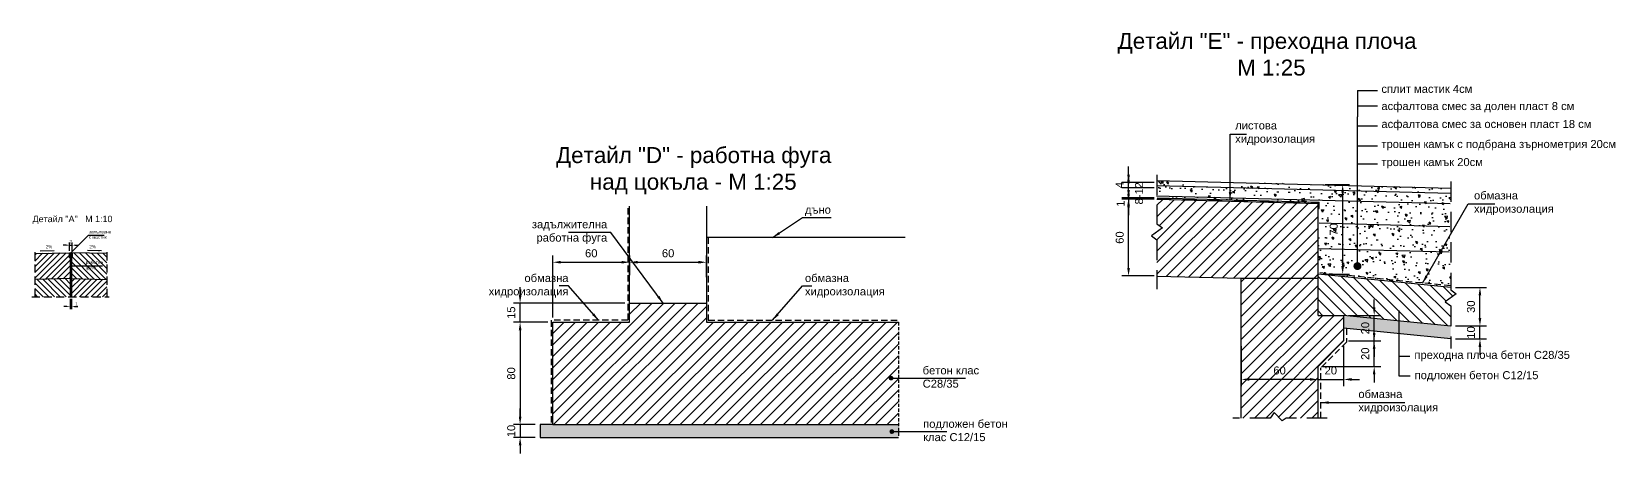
# Model space of a CAD drawing. Header units: centimetres. Extents: x 8495135 to 959133560, y 4530079 to 463453963.
# Drawn here: x 958974515 to 958975752, y 463409897 to 463410227 of the extents above; entities that cross this region are included whole.
import ezdxf

# ---------------------------------------------------------------- set-up
doc = ezdxf.new("R2010")
doc.units = ezdxf.units.CM
doc.header["$LTSCALE"] = 0.1
for name, pattern in [('DASHED', [0.75, 0.5, -0.25]), ('HIDDEN', [9.525, 6.35, -3.175]), ('LK_HIDDEN', [7.5, 5, -2.5])]:
    doc.linetypes.add(name, pattern=pattern)
for name, color, linetype in [('br_dimension', 1, 'Continuous'), ('br_hatch', 9, 'Continuous'), ('br_hatch_dark', 8, 'Continuous'), ('br_section_green', 3, 'Continuous'), ('br_view_yellow', 2, 'Continuous')]:
    doc.layers.add(name, color=color, linetype=linetype)
doc.layers.add('br_text', color=2, linetype='Continuous', lineweight=35)
doc.styles.add('MM 1 to 10', font='arial.ttf', dxfattribs={"height": 2.5})
doc.styles.add('MM 1 to 25', font='arial.ttf', dxfattribs={"height": 6.25})
doc.styles.add('MM_ARIAL', font='arial.ttf')
doc.dimstyles.new('MM DIM 1 to 10', dxfattribs={"dimtxt": 2.5, "dimasz": 2.5, "dimexe": 2.1, "dimexo": 1.5, "dimgap": 1.5, "dimtad": 1, "dimdec": 0, "dimdsep": 46, "dimtxsty": 'MM_ARIAL', "dimcen": 3, "dimclrd": 1, "dimclre": 1, "dimclrt": 7, "dimaunit": 2, "dimadec": 1, "dimazin": 0, "dimtp": 1, "dimtm": 3, "dimtfac": 1, "dimtdec": 0, "dimtix": 1, "dimtmove": 0, "dimatfit": 3, "dimfxl": 0, "dimtolj": 1, "dimtzin": 0, "dimarcsym": 0})
doc.dimstyles.new('MM DIM 1 to 25', dxfattribs={"dimscale": 2.5, "dimtxt": 2.5, "dimasz": 2.5, "dimexe": 2.1, "dimexo": 1.5, "dimgap": 1.5, "dimtad": 1, "dimdec": 0, "dimdsep": 46, "dimtxsty": 'MM_ARIAL', "dimcen": 3, "dimclrd": 1, "dimclre": 1, "dimclrt": 7, "dimaunit": 2, "dimadec": 1, "dimazin": 0, "dimtp": 100, "dimtm": 3, "dimtfac": 1, "dimtdec": 0, "dimtix": 1, "dimtmove": 0, "dimatfit": 3, "dimfxl": 0, "dimtolj": 1, "dimtzin": 0, "dimarcsym": 0})
pattern_1 = [(45, (958134965.1756, 463385610.7137), (-2.24506403, 2.24506403), [])]
pattern_2 = [(135, (958134965.1756, 463385610.7137), (-2.24506403, -2.24506403), [])]

# ---------------------------------------------------------------- blocks, each defined once
blk = doc.blocks.new('*D753')
at = {"layer": 'br_dimension', "color": 1, "lineweight": -2, "transparency": 16777216}
for p, q in [((958975539.7, 463409981.6), (958975539.7, 463409950)), ((958975513.5, 463409955.2), (958975507.2, 463409955.2)), ((958975519.7, 463409961.6), (958975519.7, 463409950)), ((958975519.7, 463409955.2), (958975539.7, 463409955.2)), ((958975546, 463409955.2), (958975552.2, 463409955.2))]:
    blk.add_line(p, q, dxfattribs=at)
at = {"layer": 'br_dimension', "color": 1, "transparency": 16777216}
for points in [[(958975513.5, 463409956.3), (958975513.5, 463409954.2), (958975519.7, 463409955.2)], [(958975546, 463409956.3), (958975546, 463409954.2), (958975539.7, 463409955.2)]]:
    blk.add_solid(points, dxfattribs=at)
at = {"layer": 'br_dimension', "color": 7, "transparency": 16777216, "insert": (958975529.7, 463409962.2), "char_height": 6.25, "attachment_point": 5, "style": 'MM_ARIAL'}
blk.add_mtext('\\A1;20', dxfattribs=at)
blk = doc.blocks.new('*D754')
at = {"layer": 'br_dimension', "color": 1, "lineweight": -2, "transparency": 16777216}
for p, q in [((958975459.7, 463409981.3), (958975459.7, 463409950)), ((958975513.5, 463409955.2), (958975466, 463409955.2)), ((958975519.7, 463409957.8), (958975519.7, 463409950))]:
    blk.add_line(p, q, dxfattribs=at)
at = {"layer": 'br_dimension', "color": 1, "transparency": 16777216}
for points in [[(958975466, 463409956.3), (958975466, 463409954.2), (958975459.7, 463409955.2)], [(958975513.5, 463409956.3), (958975513.5, 463409954.2), (958975519.7, 463409955.2)]]:
    blk.add_solid(points, dxfattribs=at)
at = {"layer": 'br_dimension', "color": 7, "transparency": 16777216, "insert": (958975489.7, 463409962.2), "char_height": 6.25, "attachment_point": 5, "style": 'MM_ARIAL'}
blk.add_mtext('\\A1;60', dxfattribs=at)
blk = doc.blocks.new('*D755')
at = {"layer": 'br_dimension', "color": 1, "lineweight": -2, "transparency": 16777216}
for p, q in [((958975646.2, 463410003.2), (958975646.2, 463410009.5)), ((958975627.1, 463409997), (958975651.4, 463409997)), ((958975646.2, 463409986.9), (958975646.2, 463409997)), ((958975627.1, 463409986.9), (958975651.4, 463409986.9)), ((958975646.2, 463409980.7), (958975646.2, 463409974.4))]:
    blk.add_line(p, q, dxfattribs=at)
at = {"layer": 'br_dimension', "color": 1, "transparency": 16777216}
for points in [[(958975645.1, 463410003.2), (958975647.2, 463410003.2), (958975646.2, 463409997)], [(958975645.1, 463409980.7), (958975647.2, 463409980.7), (958975646.2, 463409986.9)]]:
    blk.add_solid(points, dxfattribs=at)
at = {"layer": 'br_dimension', "color": 7, "transparency": 16777216, "insert": (958975639.2, 463409991.9), "char_height": 6.25, "attachment_point": 5, "rotation": 90, "style": 'MM_ARIAL'}
blk.add_mtext('\\A1;10', dxfattribs=at)
blk = doc.blocks.new('*D756')
at = {"layer": 'br_dimension', "color": 1, "lineweight": -2, "transparency": 16777216}
for p, q in [((958975627.1, 463410027.2), (958975651.4, 463410027.2)), ((958975646.2, 463410003.2), (958975646.2, 463410020.9)), ((958975627.1, 463409997), (958975651.4, 463409997))]:
    blk.add_line(p, q, dxfattribs=at)
at = {"layer": 'br_dimension', "color": 1, "transparency": 16777216}
for points in [[(958975645.1, 463410020.9), (958975647.2, 463410020.9), (958975646.2, 463410027.2)], [(958975645.1, 463410003.2), (958975647.2, 463410003.2), (958975646.2, 463409997)]]:
    blk.add_solid(points, dxfattribs=at)
at = {"layer": 'br_dimension', "color": 7, "transparency": 16777216, "insert": (958975639.2, 463410012.1), "char_height": 6.25, "attachment_point": 5, "rotation": 90, "style": 'MM_ARIAL'}
blk.add_mtext('\\A1;30', dxfattribs=at)
blk = doc.blocks.new('*D757')
at = {"layer": 'br_dimension', "color": 1, "lineweight": -2, "transparency": 16777216}
for p, q in [((958975563.6, 463409991.6), (958975563.6, 463409997.8)), ((958975543.5, 463409985.3), (958975568.8, 463409985.3)), ((958975563.6, 463409965.3), (958975563.6, 463409985.3)), ((958975523.5, 463409965.3), (958975568.8, 463409965.3)), ((958975563.6, 463409959.1), (958975563.6, 463409952.8))]:
    blk.add_line(p, q, dxfattribs=at)
at = {"layer": 'br_dimension', "color": 1, "transparency": 16777216}
for points in [[(958975562.5, 463409991.6), (958975564.6, 463409991.6), (958975563.6, 463409985.3)], [(958975562.5, 463409959.1), (958975564.6, 463409959.1), (958975563.6, 463409965.3)]]:
    blk.add_solid(points, dxfattribs=at)
at = {"layer": 'br_dimension', "color": 7, "transparency": 16777216, "insert": (958975556.6, 463409975.3), "char_height": 6.25, "attachment_point": 5, "rotation": 90, "style": 'MM_ARIAL'}
blk.add_mtext('\\A1;20', dxfattribs=at)
blk = doc.blocks.new('*D758')
at = {"layer": 'br_dimension', "color": 1, "lineweight": -2, "transparency": 16777216}
for p, q in [((958975563.6, 463410011.6), (958975563.6, 463410017.8)), ((958975543.5, 463410005.3), (958975568.8, 463410005.3)), ((958975563.6, 463409985.3), (958975563.6, 463410005.3)), ((958975543.5, 463409985.3), (958975568.8, 463409985.3)), ((958975563.6, 463409979.1), (958975563.6, 463409972.8))]:
    blk.add_line(p, q, dxfattribs=at)
at = {"layer": 'br_dimension', "color": 1, "transparency": 16777216}
for points in [[(958975562.5, 463410011.6), (958975564.6, 463410011.6), (958975563.6, 463410005.3)], [(958975562.5, 463409979.1), (958975564.6, 463409979.1), (958975563.6, 463409985.3)]]:
    blk.add_solid(points, dxfattribs=at)
at = {"layer": 'br_dimension', "color": 7, "transparency": 16777216, "insert": (958975556.6, 463409995.3), "char_height": 6.25, "attachment_point": 5, "rotation": 90, "style": 'MM_ARIAL'}
blk.add_mtext('\\A1;20', dxfattribs=at)
blk = doc.blocks.new('*D759')
at = {"layer": 'br_dimension', "color": 1, "lineweight": -2, "transparency": 16777216}
for p, q in [((958975391.7, 463410096.1), (958975366.5, 463410096.1)), ((958975371.8, 463410042.3), (958975371.8, 463410089.8)), ((958975391.7, 463410036.1), (958975366.5, 463410036.1))]:
    blk.add_line(p, q, dxfattribs=at)
at = {"layer": 'br_dimension', "color": 1, "transparency": 16777216}
for points in [[(958975370.7, 463410089.8), (958975372.8, 463410089.8), (958975371.8, 463410096.1)], [(958975370.7, 463410042.3), (958975372.8, 463410042.3), (958975371.8, 463410036.1)]]:
    blk.add_solid(points, dxfattribs=at)
at = {"layer": 'br_dimension', "color": 7, "transparency": 16777216, "insert": (958975364.9, 463410066.1), "char_height": 6.25, "attachment_point": 5, "rotation": 90, "style": 'MM_ARIAL'}
blk.add_mtext('\\A1;60', dxfattribs=at)
blk = doc.blocks.new('*D760')
at = {"layer": 'br_dimension', "color": 1, "lineweight": -2, "transparency": 16777216}
for p, q in [((958975371.8, 463410111.3), (958975371.8, 463410117.6)), ((958975391.7, 463410105.1), (958975366.5, 463410105.1)), ((958975371.8, 463410097.1), (958975371.8, 463410105.1)), ((958975391.7, 463410097.1), (958975366.5, 463410097.1)), ((958975371.8, 463410090.8), (958975371.8, 463410084.6))]:
    blk.add_line(p, q, dxfattribs=at)
at = {"layer": 'br_dimension', "color": 1, "transparency": 16777216}
for points in [[(958975370.7, 463410111.3), (958975372.8, 463410111.3), (958975371.8, 463410105.1)], [(958975370.7, 463410090.8), (958975372.8, 463410090.8), (958975371.8, 463410097.1)]]:
    blk.add_solid(points, dxfattribs=at)
at = {"layer": 'br_dimension', "color": 7, "transparency": 16777216, "insert": (958975380, 463410100.7), "char_height": 6.25, "attachment_point": 5, "rotation": 90, "style": 'MM_ARIAL'}
blk.add_mtext('\\A1;8-12', dxfattribs=at)
blk = doc.blocks.new('*D761')
at = {"layer": 'br_dimension', "color": 1, "lineweight": -2, "transparency": 16777216}
for p, q in [((958975371.8, 463410115.3), (958975371.8, 463410121.6)), ((958975391.7, 463410109.1), (958975366.5, 463410109.1)), ((958975391.7, 463410105.1), (958975366.5, 463410105.1)), ((958975371.8, 463410105.1), (958975371.8, 463410109.1)), ((958975371.8, 463410098.8), (958975371.8, 463410092.6))]:
    blk.add_line(p, q, dxfattribs=at)
at = {"layer": 'br_dimension', "color": 1, "transparency": 16777216}
for points in [[(958975370.7, 463410115.3), (958975372.8, 463410115.3), (958975371.8, 463410109.1)], [(958975370.7, 463410098.8), (958975372.8, 463410098.8), (958975371.8, 463410105.1)]]:
    blk.add_solid(points, dxfattribs=at)
at = {"layer": 'br_dimension', "color": 7, "transparency": 16777216, "insert": (958975364.9, 463410107.1), "char_height": 6.25, "attachment_point": 5, "rotation": 90, "style": 'MM_ARIAL'}
blk.add_mtext('\\A1;4', dxfattribs=at)
blk = doc.blocks.new('*D762')
at = {"layer": 'br_dimension', "color": 1, "lineweight": -2, "transparency": 16777216}
for p, q in [((958975371.8, 463410103.3), (958975371.8, 463410109.6)), ((958975391.7, 463410097.1), (958975366.5, 463410097.1)), ((958975391.7, 463410096.1), (958975366.5, 463410096.1)), ((958975371.8, 463410097.1), (958975371.8, 463410096.1)), ((958975371.8, 463410089.8), (958975371.8, 463410083.6))]:
    blk.add_line(p, q, dxfattribs=at)
at = {"layer": 'br_dimension', "color": 1, "transparency": 16777216}
for points in [[(958975370.7, 463410103.3), (958975372.8, 463410103.3), (958975371.8, 463410097.1)], [(958975370.7, 463410089.8), (958975372.8, 463410089.8), (958975371.8, 463410096.1)]]:
    blk.add_solid(points, dxfattribs=at)
at = {"layer": 'br_dimension', "color": 7, "transparency": 16777216, "insert": (958975365.5, 463410092.7), "char_height": 6.25, "attachment_point": 5, "rotation": 90, "style": 'MM_ARIAL'}
blk.add_mtext('\\A1;1', dxfattribs=at)
blk = doc.blocks.new('*D763')
at = {"layer": 'br_dimension', "color": 1, "lineweight": -2, "transparency": 16777216}
for p, q in [((958975525.3, 463410107.5), (958975544.2, 463410107.5)), ((958975539, 463410043.8), (958975539, 463410101.2)), ((958975523.5, 463410037.5), (958975544.2, 463410037.5))]:
    blk.add_line(p, q, dxfattribs=at)
at = {"layer": 'br_dimension', "color": 1, "transparency": 16777216}
for points in [[(958975537.9, 463410101.2), (958975540, 463410101.2), (958975539, 463410107.5)], [(958975537.9, 463410043.8), (958975540, 463410043.8), (958975539, 463410037.5)]]:
    blk.add_solid(points, dxfattribs=at)
at = {"layer": 'br_dimension', "color": 7, "transparency": 16777216, "insert": (958975532, 463410072.5), "char_height": 6.25, "attachment_point": 5, "rotation": 90, "style": 'MM_ARIAL'}
blk.add_mtext('\\A1;70', dxfattribs=at)
blk = doc.blocks.new('*D764')
at = {"layer": 'br_dimension', "color": 1, "lineweight": -2, "transparency": 16777216}
for p, q in [((958974896.6, 463410021.2), (958974896.6, 463410027.4)), ((958974978.4, 463410014.9), (958974891.4, 463410014.9)), ((958974896.6, 463409999.9), (958974896.6, 463410014.9)), ((958974918.4, 463409999.9), (958974891.4, 463409999.9)), ((958974896.6, 463409993.7), (958974896.6, 463409987.4))]:
    blk.add_line(p, q, dxfattribs=at)
at = {"layer": 'br_dimension', "color": 1, "transparency": 16777216}
for points in [[(958974895.6, 463410021.2), (958974897.7, 463410021.2), (958974896.6, 463410014.9)], [(958974895.6, 463409993.7), (958974897.7, 463409993.7), (958974896.6, 463409999.9)]]:
    blk.add_solid(points, dxfattribs=at)
at = {"layer": 'br_dimension', "color": 7, "transparency": 16777216, "insert": (958974889.7, 463410007.4), "char_height": 6.25, "attachment_point": 5, "rotation": 90, "style": 'MM_ARIAL'}
blk.add_mtext('\\A1;15', dxfattribs=at)
blk = doc.blocks.new('*D765')
at = {"layer": 'br_dimension', "color": 1, "lineweight": -2, "transparency": 16777216}
for p, q in [((958974922.2, 463410003.7), (958974922.2, 463410052.1)), ((958974928.4, 463410046.8), (958974975.9, 463410046.8)), ((958974982.2, 463410036.8), (958974982.2, 463410052.1))]:
    blk.add_line(p, q, dxfattribs=at)
at = {"layer": 'br_dimension', "color": 1, "transparency": 16777216}
for points in [[(958974928.4, 463410047.9), (958974928.4, 463410045.8), (958974922.2, 463410046.8)], [(958974975.9, 463410047.9), (958974975.9, 463410045.8), (958974982.2, 463410046.8)]]:
    blk.add_solid(points, dxfattribs=at)
at = {"layer": 'br_dimension', "color": 7, "transparency": 16777216, "insert": (958974952.2, 463410053.8), "char_height": 6.25, "attachment_point": 5, "style": 'MM_ARIAL'}
blk.add_mtext('\\A1;60', dxfattribs=at)
blk = doc.blocks.new('*D766')
at = {"layer": 'br_dimension', "color": 1, "lineweight": -2, "transparency": 16777216}
for p, q in [((958974982.2, 463410036.8), (958974982.2, 463410052.1)), ((958974988.4, 463410046.8), (958975035.9, 463410046.8)), ((958975042.2, 463410035.1), (958975042.2, 463410052.1))]:
    blk.add_line(p, q, dxfattribs=at)
at = {"layer": 'br_dimension', "color": 1, "transparency": 16777216}
for points in [[(958974988.4, 463410047.9), (958974988.4, 463410045.8), (958974982.2, 463410046.8)], [(958975035.9, 463410047.9), (958975035.9, 463410045.8), (958975042.2, 463410046.8)]]:
    blk.add_solid(points, dxfattribs=at)
at = {"layer": 'br_dimension', "color": 7, "transparency": 16777216, "insert": (958975012.2, 463410053.8), "char_height": 6.25, "attachment_point": 5, "style": 'MM_ARIAL'}
blk.add_mtext('\\A1;60', dxfattribs=at)
blk = doc.blocks.new('*D767')
at = {"layer": 'br_dimension', "color": 1, "lineweight": -2, "transparency": 16777216}
for p, q in [((958974918.4, 463409999.9), (958974891.4, 463409999.9)), ((958974896.6, 463409993.7), (958974896.6, 463409926.2)), ((958974908.4, 463409919.9), (958974891.4, 463409919.9))]:
    blk.add_line(p, q, dxfattribs=at)
at = {"layer": 'br_dimension', "color": 1, "transparency": 16777216}
for points in [[(958974895.6, 463409993.7), (958974897.7, 463409993.7), (958974896.6, 463409999.9)], [(958974895.6, 463409926.2), (958974897.7, 463409926.2), (958974896.6, 463409919.9)]]:
    blk.add_solid(points, dxfattribs=at)
at = {"layer": 'br_dimension', "color": 7, "transparency": 16777216, "insert": (958974889.7, 463409959.9), "char_height": 6.25, "attachment_point": 5, "rotation": 90, "style": 'MM_ARIAL'}
blk.add_mtext('\\A1;80', dxfattribs=at)
blk = doc.blocks.new('*D772')
at = {"layer": 'br_dimension', "color": 1, "lineweight": -2, "transparency": 16777216}
for p, q in [((958974896.6, 463409926.2), (958974896.6, 463409932.4)), ((958974908.4, 463409919.9), (958974891.4, 463409919.9)), ((958974896.6, 463409919.9), (958974896.6, 463409909.9)), ((958974908.4, 463409909.9), (958974891.4, 463409909.9)), ((958974896.6, 463409903.7), (958974896.6, 463409897.4))]:
    blk.add_line(p, q, dxfattribs=at)
at = {"layer": 'br_dimension', "color": 1, "transparency": 16777216}
for points in [[(958974895.6, 463409926.2), (958974897.7, 463409926.2), (958974896.6, 463409919.9)], [(958974895.6, 463409903.7), (958974897.7, 463409903.7), (958974896.6, 463409909.9)]]:
    blk.add_solid(points, dxfattribs=at)
at = {"layer": 'br_dimension', "color": 7, "transparency": 16777216, "insert": (958974889.7, 463409914.9), "char_height": 6.25, "attachment_point": 5, "rotation": 90, "style": 'MM_ARIAL'}
blk.add_mtext('\\A1;10', dxfattribs=at)
blk = doc.blocks.new('*D773')
at = {"layer": 'br_dimension', "color": 1, "lineweight": -2, "transparency": 16777216}
for p, q in [((958974542.2, 463410060.2), (958974539.7, 463410060.2)), ((958974544.7, 463410055.8), (958974544.7, 463410062.3)), ((958974544.7, 463410060.2), (958974546.7, 463410060.2)), ((958974546.7, 463410055.8), (958974546.7, 463410062.3)), ((958974549.2, 463410060.2), (958974551.7, 463410060.2))]:
    blk.add_line(p, q, dxfattribs=at)
at = {"layer": 'br_dimension', "color": 1, "transparency": 16777216}
for points in [[(958974542.2, 463410060.6), (958974542.2, 463410059.7), (958974544.7, 463410060.2)], [(958974549.2, 463410060.6), (958974549.2, 463410059.7), (958974546.7, 463410060.2)]]:
    blk.add_solid(points, dxfattribs=at)
at = {"layer": 'br_dimension', "color": 7, "transparency": 16777216, "insert": (958974545.7, 463410062.9), "char_height": 2.5, "attachment_point": 5, "style": 'MM_ARIAL'}
blk.add_mtext('\\A1;2', dxfattribs=at)
blk = doc.blocks.new('*D774')
at = {"layer": 'br_dimension', "color": 1, "lineweight": -2, "transparency": 16777216}
for p, q in [((958974545.2, 463410018.3), (958974545.2, 463410010.2)), ((958974546.2, 463410018.3), (958974546.2, 463410010.2)), ((958974542.7, 463410012.3), (958974540.2, 463410012.3)), ((958974545.2, 463410012.3), (958974546.2, 463410012.3)), ((958974548.7, 463410012.3), (958974551.2, 463410012.3))]:
    blk.add_line(p, q, dxfattribs=at)
at = {"layer": 'br_dimension', "color": 1, "transparency": 16777216}
for points in [[(958974542.7, 463410012.7), (958974542.7, 463410011.9), (958974545.2, 463410012.3)], [(958974548.7, 463410012.7), (958974548.7, 463410011.9), (958974546.2, 463410012.3)]]:
    blk.add_solid(points, dxfattribs=at)
at = {"layer": 'br_dimension', "color": 7, "transparency": 16777216, "insert": (958974550.2, 463410014.3), "char_height": 2.5, "attachment_point": 5, "style": 'MM_ARIAL'}
blk.add_mtext('\\A1;1', dxfattribs=at)

msp = doc.modelspace()

# ---------------------------------------------------------------- hatches: boundary and pattern name
at = {"layer": 'br_hatch'}
h = msp.add_hatch(dxfattribs=at)
h.set_pattern_fill('AR-CONC,_O', color=256, scale=0.1, angle=90)
h.set_pattern_definition([(140, (958975393.972, 463410053.68), (1.5939, 18.2185), [1.905, -20.955]), (85, (958975393.972, 463410053.68), (-19.1057, -3.5243), [1.524, -16.764]), (190.451, (958975394.105, 463410055.198), (-17.5117, 14.6943), [1.619, -17.809]), (136.184, (958975388.892, 463410053.68), (4.2042, 27.108), [2.8575, -31.4325]), (186.636, (958975389.242, 463410055.94), (-24.7426, 23.7404), [2.4285, -26.7135]), (81.184, (958975388.892, 463410053.68), (-24.7425, 23.7405), [2.286, -25.146]), (111, (958975390.162, 463410056.22), (10.22655, 15.1615), [1.905, -20.955]), (56, (958975390.162, 463410056.22), (-18.4188, 6.1802), [1.524, -16.764]), (161.451, (958975391.014, 463410057.483), (-8.1923, 21.3416), [1.619, -17.809]), (127.5, (958975393.972, 463410053.68), (-8.4555, 0.30886), [0, -16.5608, 0, -17.018, 0, -16.8275]), (97.5, (958975393.972, 463410053.68), (-10.01806, 6.68197), [0, -9.7028, 0, -16.1798, 0, -6.4135]), (57.5, (958975393.972, 463410048.0156), (0.57287, 13.55906), [0, -6.35, 0, -19.812, 0, -26.289]), (47.5, (958975393.972, 463410045.476), (-2.54265, 14.8129), [0, -8.255, 0, -13.1572, 0, -18.669])])
h.paths.add_polyline_path([(958975623.32, 463410104.85), (958975623.32, 463410027.54), (958975519.74, 463410037.82), (958975519.74, 463410072.79), (958975520.74, 463410072.79), (958975520.74, 463410077.77), (958975519.74, 463410092.81), (958975394.26, 463410096.06), (958975393.97, 463410110.82)])
h = msp.add_hatch(dxfattribs=at)
h.set_pattern_fill('ANSI31', color=256, scale=2)
h.set_pattern_definition([(45, (958135798.5815, 463385939.205), (-4.49012806, 4.49012806), [])])
h.paths.add_polyline_path([(958975519.74, 463410092.79), (958975393.97, 463410096.06), (958975393.97, 463410076.97), (958975398.26, 463410073.81), (958975389.67, 463410067.49), (958975393.97, 463410064.32), (958975393.97, 463410036.06), (958975459.74, 463410034.35), (958975459.74, 463409924.99), (958975482.25, 463409924.99), (958975485.42, 463409929.39), (958975491.74, 463409922.76), (958975494.9, 463409924.99), (958975519.74, 463409924.99), (958975519.74, 463409965.32), (958975539.74, 463409985.32), (958975539.74, 463410005.32), (958975519.74, 463410005.32)])
h.paths.add_polyline_path([(958975483.37, 463409955.68), (958975496.2, 463409955.68), (958975496.2, 463409968.56), (958975483.37, 463409968.56)], flags=24)
for points in [[(958975404.74, 463410096.78), (958975394.74, 463410097.04), (958975394.74, 463410096.04), (958975404.74, 463410095.78)], [(958975424.74, 463410096.26), (958975414.74, 463410096.52), (958975414.74, 463410095.52), (958975424.74, 463410095.26)], [(958975444.74, 463410095.74), (958975434.74, 463410096), (958975434.74, 463410095), (958975444.74, 463410094.74)], [(958975454.74, 463410095.48), (958975454.74, 463410094.48), (958975464.74, 463410094.22), (958975464.74, 463410095.22)], [(958975484.74, 463410093.7), (958975484.74, 463410094.7), (958975474.74, 463410094.96), (958975474.74, 463410093.96)], [(958975494.74, 463410094.44), (958975494.74, 463410093.44), (958975504.74, 463410093.18), (958975504.74, 463410094.18)], [(958975519.74, 463410088.79), (958975520.74, 463410088.79), (958975520.74, 463410093.77), (958975514.74, 463410093.92), (958975514.74, 463410092.92), (958975519.74, 463410092.79)], [(958975192.16, 463409909.94), (958975192.16, 463409919.94), (958974912.16, 463409919.94), (958974912.16, 463409909.94)]]:
    msp.add_hatch(color=256, dxfattribs=at).paths.add_polyline_path(points)
h = msp.add_hatch(dxfattribs=at)
h.set_pattern_fill('ANSI31', color=256, style=0)
h.set_pattern_definition(pattern_1)
h.paths.add_polyline_path([(958974545.25, 463410050.3), (958974544.75, 463410050.3), (958974544.75, 463410054.3), (958974517.63, 463410053.67), (958974517.63, 463410033.42), (958974545.25, 463410034.12)])
h = msp.add_hatch(dxfattribs=at)
h.set_pattern_fill('ANSI37', color=256, scale=0.1, style=0)
h.set_pattern_definition([(45, (958134965.17563, 463385610.71374), (-0.22450640303, 0.22450640303), []), (135, (958134965.17563, 463385610.71374), (-0.22450640303, -0.22450640303), [])])
h.paths.add_polyline_path([(958974546.75, 463410054.3), (958974544.75, 463410054.3), (958974544.75, 463410050.3), (958974546.75, 463410050.3)])
h = msp.add_hatch(dxfattribs=at)
h.set_pattern_fill('ANSI31', color=256, angle=90, style=0)
h.set_pattern_definition(pattern_2)
h.paths.add_polyline_path([(958974546.75, 463410050.3), (958974546.25, 463410050.3), (958974546.25, 463410034.12), (958974573.86, 463410033.42), (958974573.86, 463410053.67), (958974546.75, 463410054.3)])
h = msp.add_hatch(dxfattribs=at)
h.set_pattern_fill('ANSI31', color=256, angle=90, style=0)
h.set_pattern_definition(pattern_2)
h.paths.add_polyline_path([(958974517.63, 463410019.82), (958974545.25, 463410019.82), (958974545.25, 463410034.12), (958974517.63, 463410033.42)])
h = msp.add_hatch(dxfattribs=at)
h.set_pattern_fill('ANSI31', color=256, style=0)
h.set_pattern_definition(pattern_1)
h.paths.add_polyline_path([(958974546.25, 463410019.82), (958974573.86, 463410019.82), (958974573.86, 463410033.42), (958974546.25, 463410034.12)])
h = msp.add_hatch(dxfattribs=at)
h.set_pattern_fill('ANSI31', color=256, scale=2, angle=90)
h.set_pattern_definition([(135, (958749166.448, 463373563.916), (-4.49012806, -4.49012806), [])])
h.paths.add_polyline_path([(958975519.74, 463410037.52), (958975519.74, 463410005.32), (958975539.74, 463410005.32), (958975623.32, 463409996.97), (958975623.32, 463410012.68), (958975619.03, 463410015.85), (958975627.64, 463410022.17), (958975623.32, 463410025.33), (958975623.32, 463410027.16)])
h = msp.add_hatch(dxfattribs=at)
h.set_pattern_fill('ANSI31', color=256, scale=2)
h.set_pattern_definition([(45, (958135653.006, 463385563.494), (-4.49012806, 4.49012806), [])])
h.paths.add_polyline_path([(958975192.16, 463409999.94), (958975042.16, 463409999.94), (958975042.16, 463410014.94), (958974982.16, 463410014.94), (958974982.16, 463409999.94), (958974922.16, 463409999.94), (958974922.16, 463409919.94), (958975090.79, 463409919.94), (958975192.16, 463409919.94), (958975192.16, 463409953.82), (958975192.16, 463409960.15), (958975192.16, 463409963.31)])
h = msp.add_hatch(color=256, dxfattribs=at)
h.paths.add_polyline_path([(958975623.32, 463409986.92), (958975623.32, 463409996.97), (958975539.74, 463410005.32), (958975539.74, 463409995.27)])
h.paths.add_polyline_path([(958975563.11, 463409988.99), (958975563.11, 463410001.82), (958975550.23, 463410001.82), (958975550.23, 463409988.99)], flags=25)

# ---------------------------------------------------------------- linework, layer by layer
at = {"layer": 'br_dimension', "ltscale": 0.5}
for p, q in [((958975550.52, 463410180.99), (958975550.52, 463410160.6)), ((958975550.52, 463410180.99), (958975566.26, 463410180.99)), ((958975550.52, 463410169.21), (958975566.26, 463410169.21)), ((958975550.52, 463410153.55), (958975566.26, 463410153.55)), ((958975550.52, 463410137.88), (958975566.26, 463410137.88)), ((958975550.52, 463410123.77), (958975566.26, 463410123.77))]:
    msp.add_line(p, q, dxfattribs=at)
at = {"layer": 'br_dimension'}
for p, q in [((958975393.87, 463410106.82), (958975623.22, 463410100.85)), ((958975393.97, 463410110.82), (958975623.32, 463410104.85)), ((958975393.66, 463410098.82), (958975623.01, 463410092.86)), ((958975394, 463410097.06), (958975520.74, 463410093.77)), ((958975394.74, 463410096.04), (958975394.74, 463410097.04)), ((958975404.74, 463410095.78), (958975404.74, 463410096.78)), ((958975414.74, 463410095.52), (958975414.74, 463410096.52)), ((958975424.74, 463410095.26), (958975424.74, 463410096.26)), ((958975434.74, 463410095), (958975434.74, 463410096)), ((958975444.74, 463410094.74), (958975444.74, 463410095.74)), ((958975454.74, 463410094.48), (958975454.74, 463410095.48)), ((958975464.74, 463410094.22), (958975464.74, 463410095.22)), ((958975474.74, 463410093.96), (958975474.74, 463410094.96)), ((958975484.74, 463410093.7), (958975484.74, 463410094.7)), ((958975494.74, 463410093.44), (958975494.74, 463410094.44)), ((958975504.74, 463410093.18), (958975504.74, 463410094.18)), ((958975514.74, 463410092.92), (958975514.74, 463410093.92)), ((958975520.74, 463410088.79), (958975520.74, 463410093.77)), ((958975519.74, 463410088.79), (958975520.74, 463410088.79)), ((958975197.24, 463410066.1), (958975042.14, 463410066.1)), ((958975520.74, 463410077.51), (958975622.54, 463410074.86)), ((958975519.74, 463410057.53), (958975622.02, 463410054.87)), ((958975459.74, 463410034.35), (958975519.74, 463410034.35)), ((958975623.32, 463409986.92), (958975539.74, 463409995.27)), ((958974922.16, 463409919.94), (958974912.16, 463409919.94)), ((958974912.16, 463409919.94), (958974912.16, 463409909.94)), ((958974912.16, 463409909.94), (958975192.16, 463409909.94))]:
    msp.add_line(p, q, dxfattribs=at)
at = {"layer": 'br_dimension', "linetype": 'LK_HIDDEN', "ltscale": 5}
msp.add_line((958974545.75, 463410034.12), (958974545.75, 463410050.3), dxfattribs=at)
at = {"layer": 'br_dimension', "linetype": 'LK_HIDDEN'}
msp.add_line((958974982.16, 463410014.94), (958975042.16, 463410014.94), dxfattribs=at)
at = {"layer": 'br_hatch', "linetype": 'HIDDEN', "ltscale": 25}
for p, q in [((958975398.26, 463410073.81), (958975389.67, 463410067.49)), ((958975389.67, 463410067.49), (958975393.97, 463410064.32)), ((958975393.97, 463410076.97), (958975398.26, 463410073.81)), ((958975627.64, 463410022.17), (958975619.03, 463410015.85)), ((958975623.32, 463410025.33), (958975627.64, 463410022.17)), ((958975619.03, 463410015.85), (958975623.32, 463410012.68)), ((958975485.42, 463409929.39), (958975482.25, 463409924.99)), ((958975491.74, 463409922.76), (958975485.42, 463409929.39)), ((958975494.9, 463409924.99), (958975491.74, 463409922.76))]:
    msp.add_line(p, q, dxfattribs=at)
at = {"layer": 'br_hatch', "linetype": 'HIDDEN', "ltscale": 10}
msp.add_line((958974515.19, 463410019.68), (958974575.71, 463410019.68), dxfattribs=at)
at = {"layer": 'br_hatch', "linetype": 'HIDDEN', "ltscale": 25}
for points in [[(958975393.97, 463410115.16), (958975393.97, 463410076.97)], [(958975623.32, 463410110.02), (958975623.32, 463410025.33)], [(958975393.97, 463410064.32), (958975393.97, 463410025.87)], [(958975623.32, 463410012.68), (958975623.32, 463409979.4)], [(958975482.25, 463409924.99), (958975453.09, 463409924.99)], [(958975526.78, 463409924.99), (958975494.9, 463409924.99)]]:
    msp.add_lwpolyline(points, dxfattribs=at)
at = {"layer": 'br_hatch', "linetype": 'HIDDEN', "ltscale": 10}
for points in [[(958974517.63, 463410054.63), (958974517.63, 463410017.22)], [(958974573.86, 463410054.63), (958974573.86, 463410017.75)]]:
    msp.add_lwpolyline(points, dxfattribs=at)
at = {"layer": 'br_hatch_dark', "linetype": 'DASHED', "ltscale": 50}
msp.add_line((958975192.16, 463409999.94), (958975192.16, 463409909.94), dxfattribs=at)
at = {"layer": 'br_section_green', "color": 4, "linetype": 'DASHED', "ltscale": 100}
for p, q in [((958974980.76, 463410089.19), (958974980.76, 463410001.43)), ((958975043.57, 463410066.1), (958975043.57, 463410001.43)), ((958975623.16, 463410028.37), (958975519.58, 463410038.73)), ((958974980.76, 463410001.43), (958974920.76, 463410001.43)), ((958974920.76, 463410001.43), (958974920.76, 463409921.43)), ((958975043.57, 463410001.43), (958975193.57, 463410001.43)), ((958975541.9, 463409995.06), (958975541.9, 463409984.29)), ((958975541.9, 463409984.29), (958975521.9, 463409964.29)), ((958975521.9, 463409924.99), (958975521.9, 463409964.29))]:
    msp.add_line(p, q, dxfattribs=at)
at = {"layer": 'br_view_yellow'}
for p, q in [((958974982.16, 463409999.94), (958974982.16, 463410090.67)), ((958975042.16, 463410090.67), (958975042.16, 463409999.94)), ((958974922.16, 463409919.94), (958974922.16, 463409999.94)), ((958974922.16, 463409999.94), (958974982.16, 463409999.94)), ((958975042.16, 463409999.94), (958975192.16, 463409999.94)), ((958974922.16, 463409919.94), (958975192.16, 463409919.94))]:
    msp.add_line(p, q, dxfattribs=at)
at = {"layer": 'br_view_yellow', "ltscale": 3}
for p, q in [((958975393.97, 463410096.06), (958975519.74, 463410092.79)), ((958975519.74, 463410005.32), (958975519.74, 463410092.81)), ((958975393.97, 463410036.06), (958975459.74, 463410034.35)), ((958975459.74, 463409924.99), (958975459.74, 463410034.35)), ((958975623.32, 463410027.16), (958975519.74, 463410037.52)), ((958975623.32, 463409996.97), (958975539.74, 463410005.32)), ((958975519.74, 463409924.99), (958975519.74, 463409965.32))]:
    msp.add_line(p, q, dxfattribs=at)
at = {"layer": 'br_view_yellow', "linetype": 'ByBlock', "ltscale": 3}
for p, q in [((958974517.63, 463410053.67), (958974544.75, 463410054.3)), ((958974544.75, 463410050.3), (958974544.75, 463410054.3)), ((958974544.75, 463410054.3), (958974546.75, 463410054.3)), ((958974573.86, 463410053.67), (958974546.75, 463410054.3)), ((958974546.75, 463410054.3), (958974546.75, 463410050.3)), ((958974546.75, 463410050.3), (958974544.75, 463410050.3)), ((958974545.25, 463410050.3), (958974545.25, 463410019.82)), ((958974546.25, 463410050.3), (958974546.25, 463410019.82)), ((958974545.75, 463410034.12), (958974517.63, 463410033.42)), ((958974545.75, 463410034.12), (958974573.86, 463410033.42)), ((958975519.74, 463410005.32), (958975539.74, 463410005.32)), ((958975539.74, 463410005.32), (958975539.74, 463409985.32)), ((958975539.74, 463409985.32), (958975519.74, 463409965.32))]:
    msp.add_line(p, q, dxfattribs=at)

# ---------------------------------------------------------------- texts
at = {"layer": 'br_text', "char_height": 12.5, "attachment_point": 1, "style": 'MM 1 to 25'}
for s, width, insert in [('\\pi44.832;Детайл "E" - преходна плоча \\P\\pi133.41; М 1:25', 324.3506, (958975318.39, 463410226.09)), ('\\pi5.6702;Детайл "D" - работна фуга \\P\\pi32.138;над цокъла - М 1:25', 223.7468, (958974918.99, 463410136.85))]:
    msp.add_mtext_dynamic_manual_height_columns(s, width=width, gutter_width=125, heights=[0], dxfattribs=dict(at, insert=insert))
at = {"layer": 'br_text', "ltscale": 0.5}
for s, width, insert, char_height, attachment_point, style in [('сплит мастик 4см', 114.5024, (958975569.22, 463410185.49), 6.25, 1, 'MM 1 to 25'), ('асфалтова смес за долен пласт 8 см', 157.456, (958975569.22, 463410172.02), 6.25, 1, 'MM 1 to 25'), ('{\\fArial|b0|i0|c204|p34;листова хидроизолация}', 76.8697, (958975455.04, 463410156.88), 6.25, 1, 'MM 1 to 25'), ('асфалтова смес за основен пласт 18 см', 166.9604, (958975569.22, 463410158.02), 6.25, 1, 'MM 1 to 25'), ('трошен камък с подбрана зърнометрия 20см', 211.0996, (958975569.22, 463410142.35), 6.25, 1, 'MM 1 to 25'), ('трошен камък 20см', 166.9604, (958975569.22, 463410128.24), 6.25, 1, 'MM 1 to 25'), ('{\\fArial|b0|i0|c204|p34;обмазна хидроизолация}', 76.8697, (958975641.52, 463410102.18), 6.25, 1, 'MM 1 to 25'), ('\\pi9.677;{\\fArial|b0|i0|c204|p34;Детайл "}A{\\fArial|b0|i0|c204|p34;"}   M 1:{\\fArial|b0|i0|c204|p34;10}', 81.4313, (958974506.21, 463410083.16), 5, 1, 'MM 1 to 10'), ('{\\fArial|b0|i0|c204|p34;задължителна работна фуга}', 76.8697, (958974964.66, 463410079.64), 6.25, 3, 'MM 1 to 25'), ('дъно', 76.8697, (958975119.06, 463410091.03), 6.25, 1, 'MM 1 to 25'), ('{\\fArial|b0|i0|c204|p34;запълване с мастик}', 18.4942, (958974559.91, 463410071.92), 2.5, 1, 'MM 1 to 10'), ('2%', 9.2909, (958974526.15, 463410060.2), 2.5, 1, 'MM 1 to 10'), ('2%', 9.2909, (958974565.34, 463410060.2), 2.5, 3, 'MM 1 to 10'), ('{\\fArial|b0|i0|c204|p34;работна фуга}', 9.2909, (958974557.5, 463410048.03), 2.5, 1, 'MM 1 to 10'), ('\\pi43.134;{\\fArial|b0|i0|c204|p34;обмазна \\P\\pi15.18;хидроизолация}', 76.8697, (958974856.88, 463410037.61), 6.25, 1, 'MM 1 to 25'), ('{\\fArial|b0|i0|c204|p34;обмазна хидроизолация}', 76.8697, (958975119.06, 463410037.61), 6.25, 1, 'MM 1 to 25'), ('{\\fArial|b0|i0|c204|p34;преходна плоча бетон С28/35}', 130.7226, (958975594.99, 463409977.53), 6.25, 1, 'MM 1 to 25'), ('{\\fArial|b0|i0|c204|p34;бетон клас С28/35 }', 51.2678, (958975210.99, 463409965.46), 6.25, 1, 'MM 1 to 25'), ('{\\fArial|b0|i0|c204|p34;подложен бетон С12/15}', 130.7226, (958975595.17, 463409961.67), 6.25, 1, 'MM 1 to 25'), ('{\\fArial|b0|i0|c204|p34;обмазна хидроизолация}', 76.8697, (958975551.24, 463409946.94), 6.25, 1, 'MM 1 to 25'), ('{\\fArial|b0|i0|c204|p34;подложен бетон клас С12/15 }', 79.2591, (958975211.38, 463409923.67), 6.25, 1, 'MM 1 to 25')]:
    msp.add_mtext_dynamic_manual_height_columns(s, width=width, gutter_width=62.5, heights=[0], dxfattribs=dict(at, insert=insert, char_height=char_height, attachment_point=attachment_point, style=style))

# ---------------------------------------------------------------- dimensions: what is measured, and where the dimension line sits
at = {"layer": 'br_dimension'}
for base, p1, p2, override, picture, middle in [((958975371.79, 463410109.06), (958975395.43, 463410105.06), (958975395.43, 463410109.06), {"dimtmove": 1}, '*D761', (958975371.79, 463410107.06)), ((958975371.79, 463410096.06), (958975395.43, 463410097.06), (958975395.43, 463410096.06), {"dimtmove": 2}, '*D762', (958975365.5, 463410092.72))]:
    dim = msp.add_linear_dim(base=base, p1=p1, p2=p2, angle=90, dimstyle='MM DIM 1 to 25', override=override, dxfattribs=at)
    dim.commit()
    dim.dimension.update_dxf_attribs({"geometry": picture, "text_midpoint": middle, "dimtype": 160})
dim = msp.add_linear_dim(base=(958975371.79, 463410105.06), p1=(958975395.43, 463410097.06), p2=(958975395.43, 463410105.06), angle=90, text='<>-12', dimstyle='MM DIM 1 to 25', override={"dimtmove": 2}, dxfattribs=at)
dim.commit()
dim.dimension.update_dxf_attribs({"geometry": '*D760', "text_midpoint": (958975379.95, 463410100.66), "dimtype": 160})
for base, p1, p2, picture, middle in [((958975538.96, 463410107.5), (958975519.74, 463410037.52), (958975521.56, 463410107.5), '*D763', (958975532.02, 463410072.51)), ((958975371.79, 463410096.06), (958975395.43, 463410036.06), (958975395.43, 463410096.06), '*D759', (958975364.85, 463410066.06)), ((958975646.16, 463409996.97), (958975623.32, 463409986.92), (958975623.32, 463409996.97), '*D755', (958975639.22, 463409991.94)), ((958974896.63, 463409919.94), (958974922.16, 463409999.94), (958974912.16, 463409919.94), '*D767', (958974889.68, 463409959.94)), ((958975563.56, 463409985.32), (958975519.74, 463409965.32), (958975539.74, 463409985.32), '*D757', (958975556.62, 463409975.32)), ((958974896.63, 463409909.94), (958974912.16, 463409919.94), (958974912.16, 463409909.94), '*D772', (958974889.68, 463409914.94))]:
    dim = msp.add_linear_dim(base=base, p1=p1, p2=p2, angle=90, dimstyle='MM DIM 1 to 25', dxfattribs=at)
    dim.commit()
    dim.dimension.update_dxf_attribs({"geometry": picture, "text_midpoint": middle})
for base, p1, p2, dimstyle, picture, middle in [((958974546.75, 463410060.16), (958974544.75, 463410054.3), (958974546.75, 463410054.3), 'MM DIM 1 to 10', '*D773', (958974545.75, 463410062.92)), ((958975539.74, 463409955.23), (958975519.74, 463409965.32), (958975539.74, 463409985.32), 'MM DIM 1 to 25', '*D753', (958975529.74, 463409962.17))]:
    dim = msp.add_linear_dim(base=base, p1=p1, p2=p2, dimstyle=dimstyle, dxfattribs=at)
    dim.commit()
    dim.dimension.update_dxf_attribs({"geometry": picture, "text_midpoint": middle})
for base, p1, p2, override, picture, middle in [((958974982.16, 463410046.85), (958974922.16, 463409999.94), (958974982.16, 463410033.06), {"dimtmove": 2}, '*D765', (958974952.16, 463410053.79)), ((958975042.16, 463410046.85), (958974982.16, 463410033.06), (958975042.16, 463410031.32), {"dimtmove": 2}, '*D766', (958975012.16, 463410053.79)), ((958975459.74, 463409955.23), (958975519.74, 463409961.57), (958975459.74, 463409985.1), {"dimtmove": 1}, '*D754', (958975489.74, 463409962.17))]:
    dim = msp.add_linear_dim(base=base, p1=p1, p2=p2, dimstyle='MM DIM 1 to 25', override=override, dxfattribs=at)
    dim.commit()
    dim.dimension.update_dxf_attribs({"geometry": picture, "text_midpoint": middle})
dim = msp.add_linear_dim(base=(958974546.25, 463410012.29), p1=(958974545.25, 463410019.82), p2=(958974546.25, 463410019.82), dimstyle='MM DIM 1 to 10', override={"dimtmove": 2}, dxfattribs=at)
dim.commit()
dim.dimension.update_dxf_attribs({"geometry": '*D774', "text_midpoint": (958974550.16, 463410014.34), "dimtype": 160})
for base, p1, p2, override, picture, middle in [((958974896.63, 463410014.94), (958974922.16, 463409999.94), (958974982.16, 463410014.94), {"dimtmove": 2}, '*D764', (958974889.68, 463410007.44)), ((958975563.56, 463410005.32), (958975539.74, 463409985.32), (958975539.74, 463410005.32), {"dimtmove": 1}, '*D758', (958975556.62, 463409995.32)), ((958975646.16, 463410027.16), (958975623.32, 463409996.97), (958975623.32, 463410027.16), {"dimtmove": 1}, '*D756', (958975639.21, 463410012.06))]:
    dim = msp.add_linear_dim(base=base, p1=p1, p2=p2, angle=90, dimstyle='MM DIM 1 to 25', override=override, dxfattribs=at)
    dim.commit()
    dim.dimension.update_dxf_attribs({"geometry": picture, "text_midpoint": middle})

# ---------------------------------------------------------------- leaders
at = {"layer": 'br_dimension', "ltscale": 0.5}
msp.add_leader([(958975550.52, 463410043.8), (958975550.52, 463410160.58)], dimstyle='MM DIM 1 to 25', override={"dimtad": 0, "dimclrt": 2, "dimldrblk": 'Dot'}, dxfattribs=at)
at = {"layer": 'br_dimension'}
for points, dimstyle, override in [([(958975451.04, 463410095.58), (958975451.07, 463410147.06), (958975463.8, 463410147.06)], 'MM DIM 1 to 25', {"dimtad": 0}), ([(958975601.28, 463410030.37), (958975637.1, 463410092.37), (958975657.72, 463410092.37)], 'MM DIM 1 to 25', {"dimtad": 0}), ([(958974545.75, 463410054.3), (958974559.44, 463410067.98), (958974571.73, 463410067.98)], 'MM DIM 1 to 10', {"dimgap": 1.5, "dimtad": 0}), ([(958975008.25, 463410014.94), (958974967.5, 463410070.2), (958974934.42, 463410070.2)], 'MM DIM 1 to 25', {"dimgap": 1.5, "dimtad": 0}), ([(958974521.74, 463410055.68), (958974532.81, 463410055.9)], 'MM DIM 1 to 10', {"dimgap": 1.5, "dimtad": 0}), ([(958974569.75, 463410055.68), (958974558.68, 463410055.9)], 'MM DIM 1 to 10', {"dimgap": 1.5, "dimtad": 0}), ([(958974545.75, 463410044.09), (958974570.6, 463410044.09)], 'MM DIM 1 to 10', {"dimgap": 1.5, "dimtad": 0}), ([(958975582.94, 463410009.14), (958975582.94, 463409973.41), (958975591.48, 463409973.41)], 'MM DIM 1 to 25', {"dimgap": 1.5, "dimtad": 0, "dimldrblk": 'None'}), ([(958975582.94, 463409973.41), (958975582.94, 463409958.16), (958975591.66, 463409958.16)], 'MM DIM 1 to 25', {"dimgap": 1.5, "dimtad": 0, "dimldrblk": 'None'}), ([(958975186.29, 463409956.25), (958975244.49, 463409956.25)], 'MM DIM 1 to 25', {"dimasz": 1.5, "dimgap": 1.5, "dimtad": 0, "dimldrblk": 'Dot'}), ([(958975521.9, 463409937.13), (958975571.75, 463409937.13), (958975587.49, 463409937.13)], 'MM DIM 1 to 25', {"dimgap": 1.5, "dimtad": 0}), ([(958975186.94, 463409914.47), (958975229.91, 463409914.47)], 'MM DIM 1 to 25', {"dimasz": 1.5, "dimgap": 1.5, "dimtad": 0, "dimldrblk": 'Dot'})]:
    msp.add_leader(points, dimstyle=dimstyle, override=override, dxfattribs=at)
at = {"layer": 'br_hatch'}
for points in [[(958975093.73, 463410066.1), (958975117.25, 463410081.79), (958975139.44, 463410081.79)], [(958974957.87, 463410001.43), (958974934.34, 463410028.38), (958974927.22, 463410028.38)], [(958975093.73, 463410001.43), (958975117.25, 463410028.38), (958975124.37, 463410028.38)]]:
    msp.add_leader(points, dimstyle='MM DIM 1 to 25', override={"dimgap": 1.5, "dimtad": 0}, dxfattribs=at)

doc.saveas('drawing.dxf')
